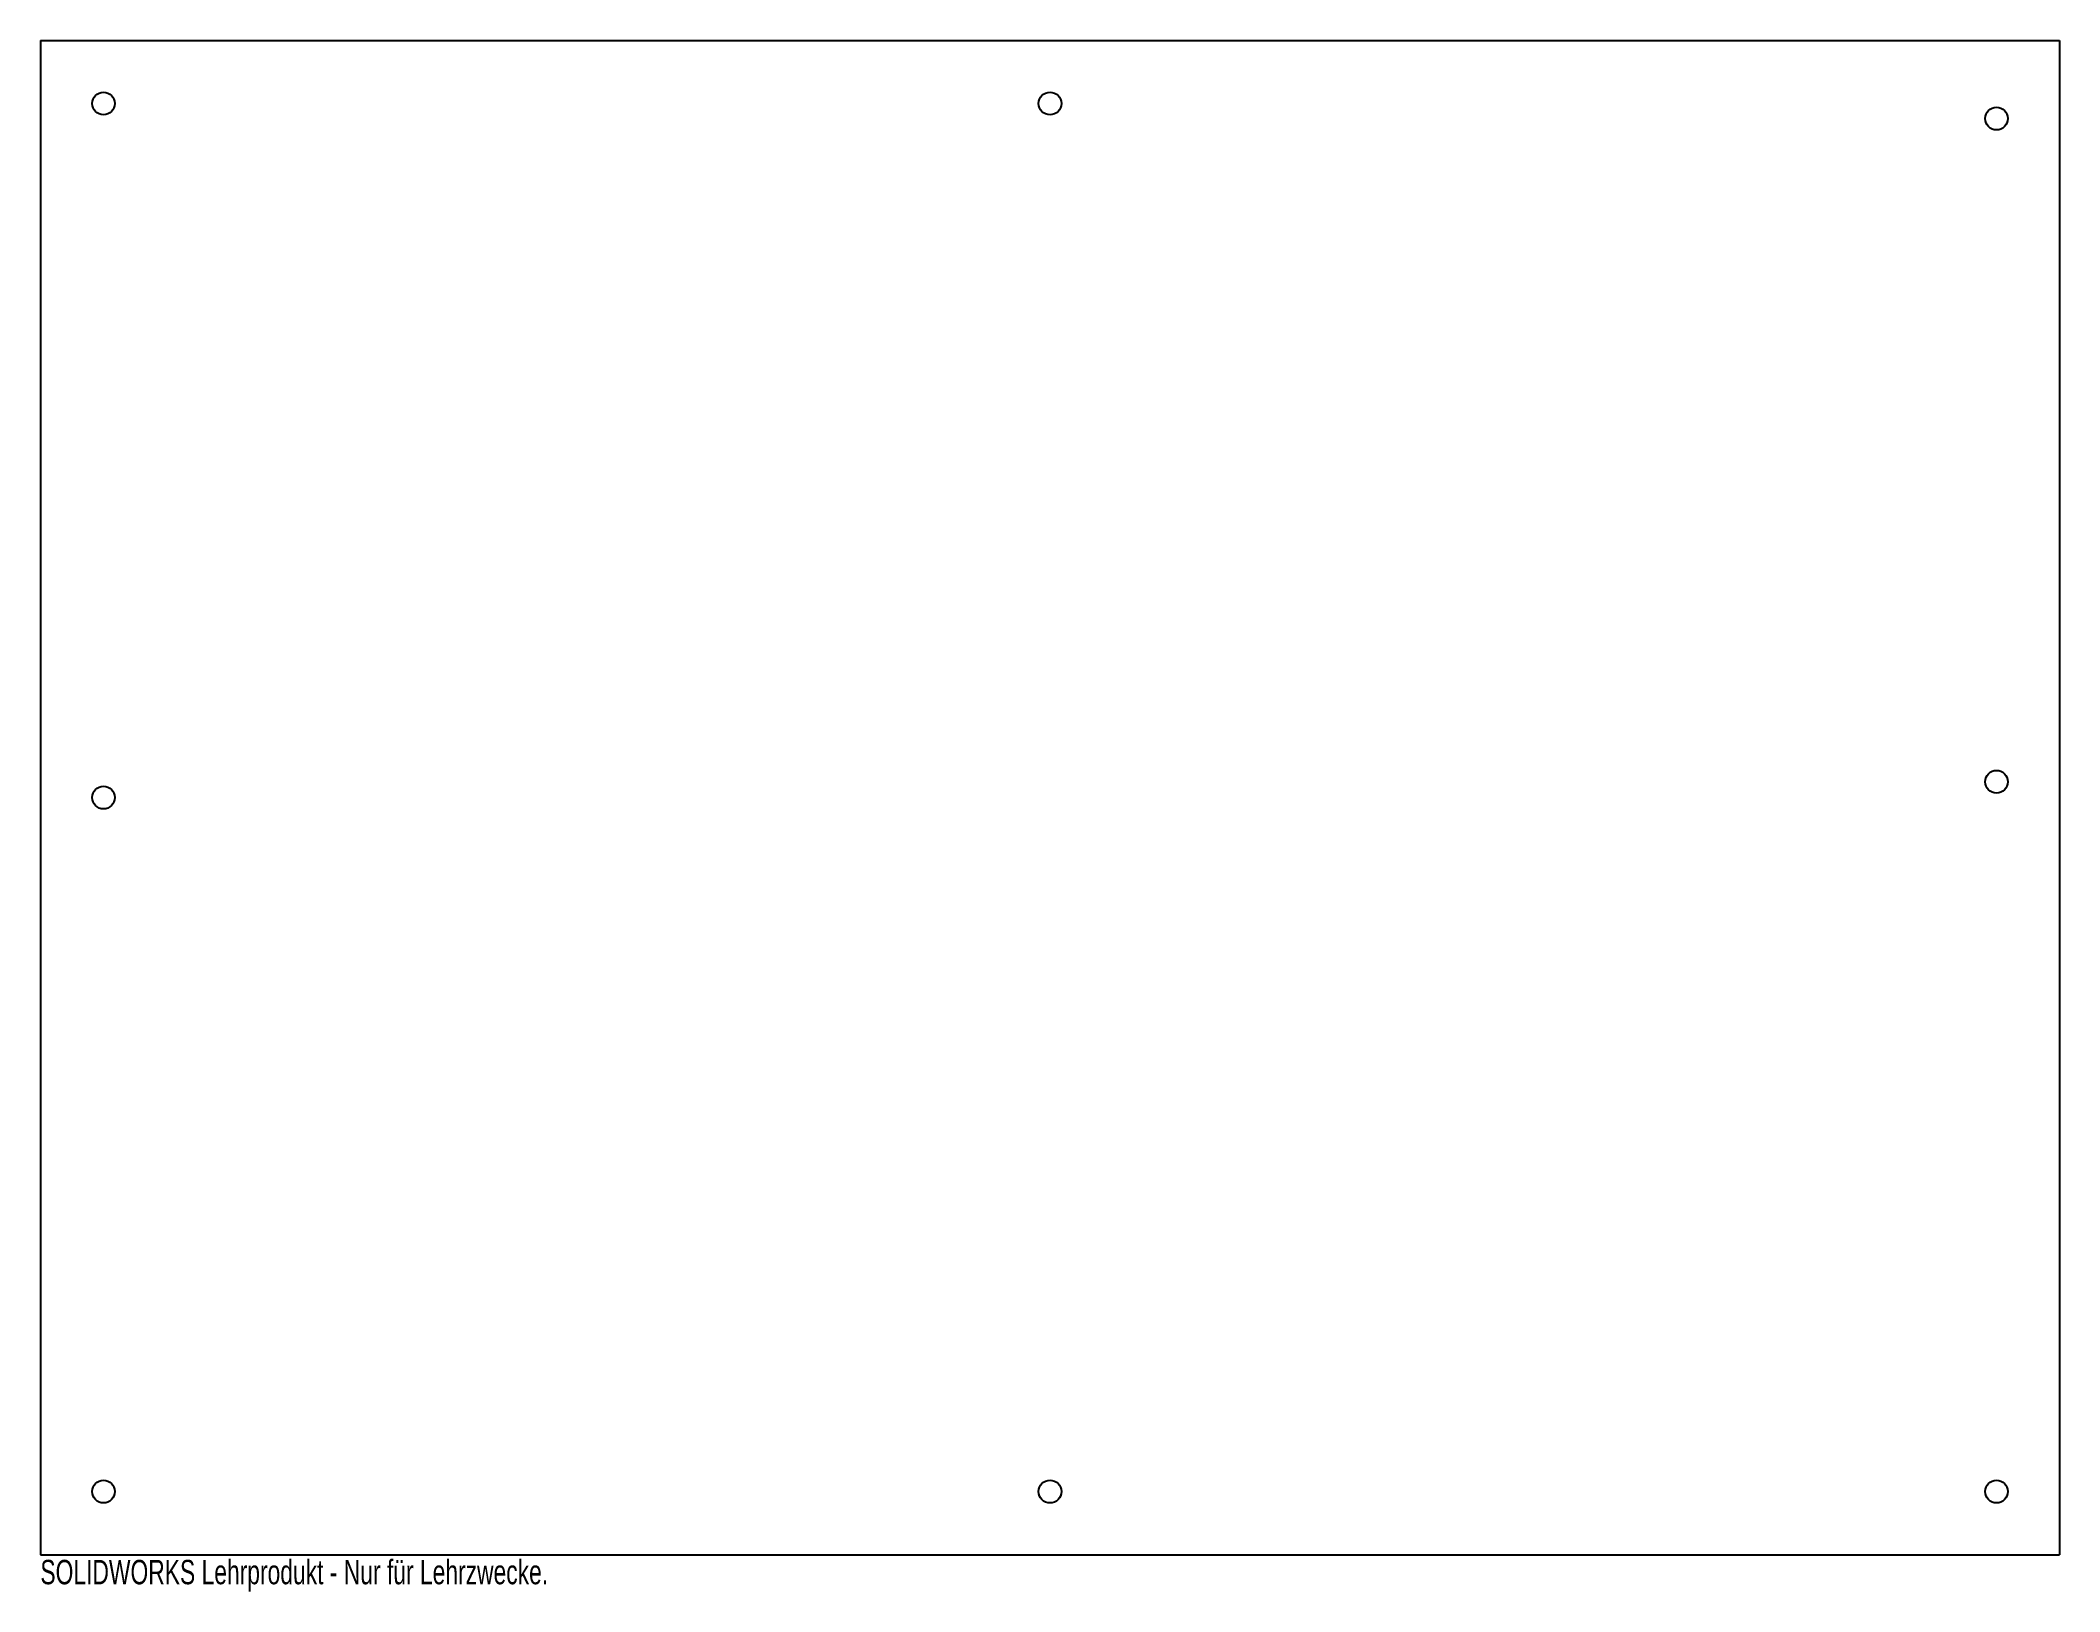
# Model space of a CAD drawing. Header units: millimetres. Extents: x -204 to 196, y -109 to 198.
import ezdxf

# ---------------------------------------------------------------- set-up
doc = ezdxf.new("R2010")
doc.units = ezdxf.units.MM
doc.styles.add('SLDTEXTSTYLE0', font='TXT', dxfattribs={"width": 0.7})

msp = doc.modelspace()

# ---------------------------------------------------------------- linework, layer by layer
at = {"color": 7, "linetype": 'Continuous'}
for p, q in [((-204.24, 197.88), (195.76, 197.88)), ((-204.24, 197.88), (-204.24, -102.12)), ((195.76, 197.88), (195.76, -102.12)), ((-204.24, -102.12), (195.76, -102.12))]:
    msp.add_line(p, q, dxfattribs=at)
for centre in [(-191.74, 185.38), (-4.24, 185.38), (183.26, 182.38), (183.26, 51.01), (-191.74, 47.88), (-191.74, -89.62), (-4.24, -89.62), (183.26, -89.62)]:
    msp.add_circle(centre, 2.25, dxfattribs=at)

# ---------------------------------------------------------------- texts
at = {"color": 7, "linetype": 'Continuous', "insert": (-204.24, -103.14), "char_height": 4.8336, "attachment_point": 1, "style": 'SLDTEXTSTYLE0'}
msp.add_mtext('SOLIDWORKS Lehrprodukt - Nur für Lehrzwecke.', dxfattribs=at)

doc.saveas('drawing.dxf')
